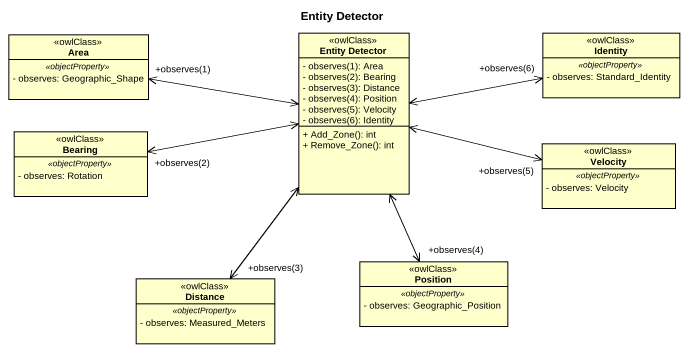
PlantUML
@startuml
title Entity Detector
hide circle
hide empty members
skinparam classAttributeIconSize 0
class Area <<owlClass>> {
  .. <<objectProperty>> ..
  - observes: Geographic_Shape
}
class "Entity Detector" as Entity_Detector <<owlClass>> {
  {field} - observes(1): Area
  {field} - observes(2): Bearing
  {field} - observes(3): Distance
  {field} - observes(4): Position
  {field} - observes(5): Velocity
  {field} - observes(6): Identity
  + Add_Zone(): int
  + Remove_Zone(): int
}
class Identity <<owlClass>> {
  .. <<objectProperty>> ..
  - observes: Standard_Identity
}
class Bearing <<owlClass>> {
  .. <<objectProperty>> ..
  - observes: Rotation
}
class Velocity <<owlClass>> {
  .. <<objectProperty>> ..
  - observes: Velocity
}
class Position <<owlClass>> {
  .. <<objectProperty>> ..
  - observes: Geographic_Position
}
class Distance <<owlClass>> {
  .. <<objectProperty>> ..
  - observes: Measured_Meters
}
Entity_Detector <-left-> "+observes(1)" Area
Entity_Detector <-right-> "+observes(6)" Identity
Entity_Detector <-left-> "+observes(2)" Bearing
Entity_Detector <-right-> "+observes(5)" Velocity
Entity_Detector <--> "+observes(4)" Position
Entity_Detector <--> "+observes(3)" Distance
@enduml
